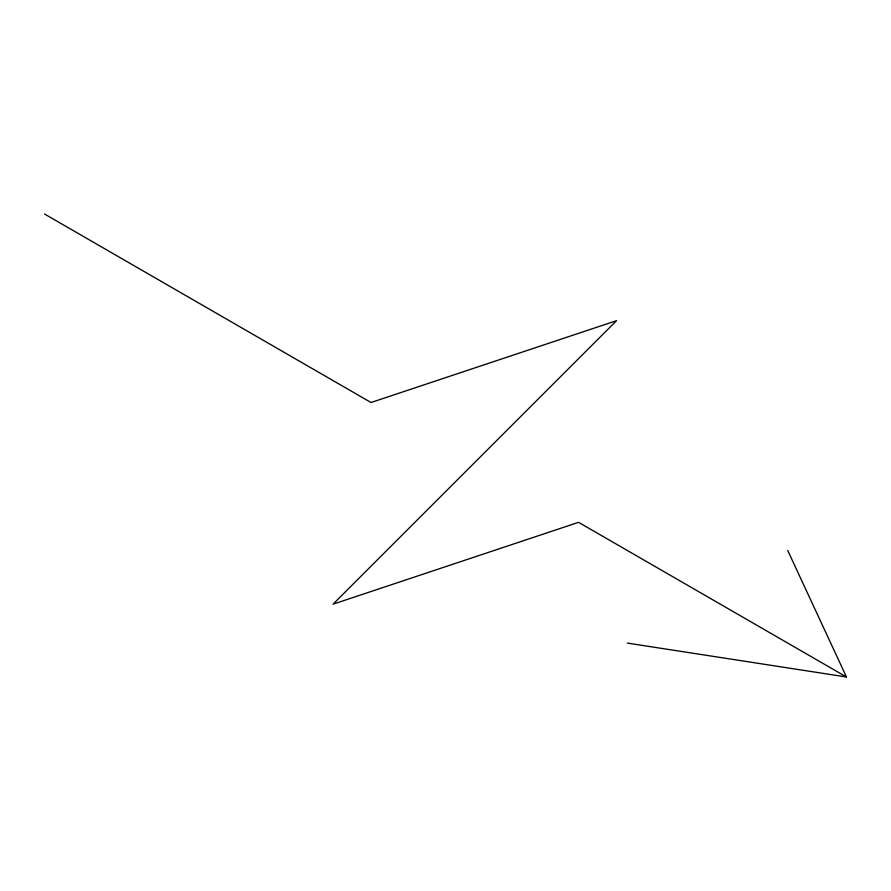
<?xml version="1.0" encoding="UTF-8"?>
<svg xmlns="http://www.w3.org/2000/svg" width="891" height="891" viewBox="0 0 891 891"><rect width="100%" height="100%" fill="white"/><g stroke="black" fill="none" stroke-linecap="round" stroke-linejoin="round"><path stroke-width="1.34" d="M627.364 643.09L846.45 676.982L787.744 550.504M44.55 214.018L371.024 402.509L616.561 320.66L333.045 604.176L578.571 522.326L846.45 676.982"/></g></svg>
